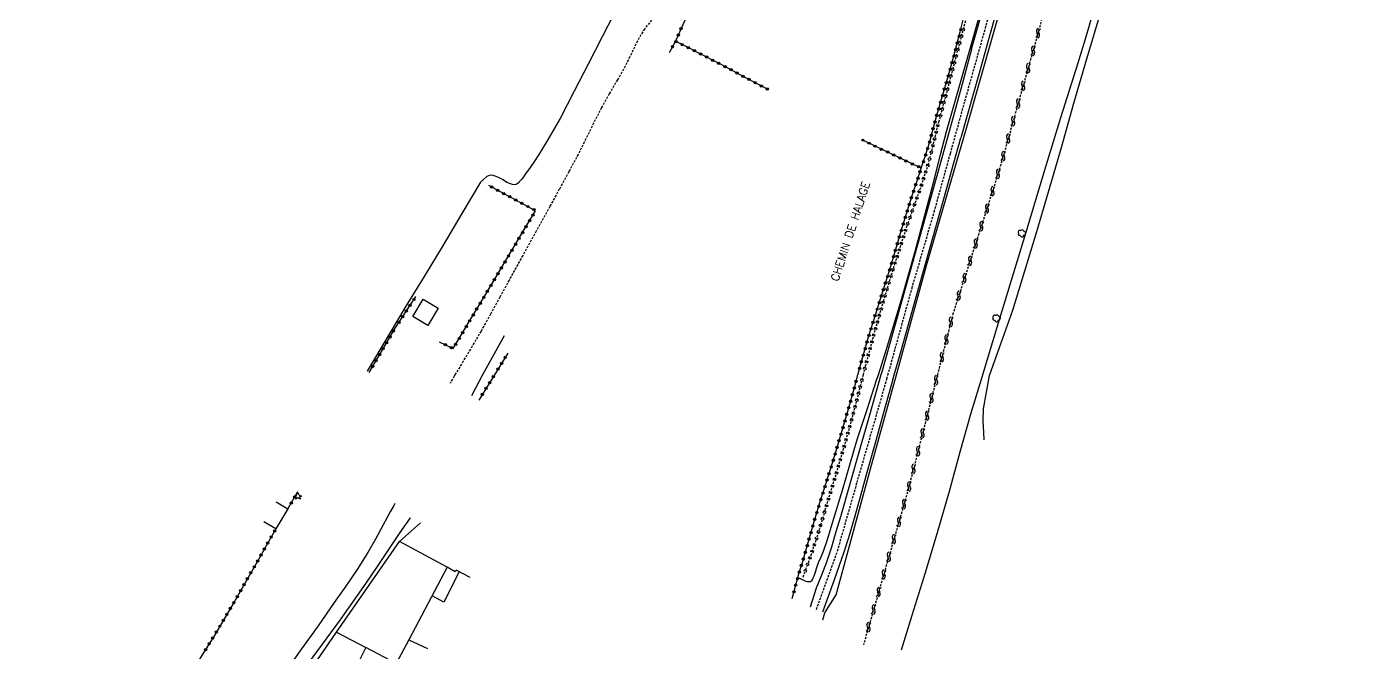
# Model space of a CAD drawing. Header units: millimetres. Extents: x 105000 to 106000, y 137000 to 138000.
# Drawn here: x 105641.9 to 105932, y 137614.3 to 137751.2 of the extents above; entities that cross this region are included whole.
import ezdxf

# ---------------------------------------------------------------- set-up
doc = ezdxf.new("R2010")
doc.units = ezdxf.units.MM
doc.linetypes.add('DASHED', pattern=[0.75, 0.5, -0.25])
doc.layers.get('0').update_dxf_attribs({"linetype": 'CONTINUOUS'})
for name, color, linetype in [('W0001', 6, 'DASHED'), ('W0008', 7, 'CONTINUOUS'), ('W0070', 7, 'DASHED'), ('W0071', 7, 'CONTINUOUS'), ('W0101', 7, 'CONTINUOUS'), ('W0104', 1, 'CONTINUOUS'), ('W0120', 7, 'CONTINUOUS'), ('W0211', 2, 'CONTINUOUS'), ('W0220', 5, 'DASHED'), ('W0300', 7, 'CONTINUOUS'), ('W0303', 7, 'CONTINUOUS'), ('W0323', 7, 'CONTINUOUS'), ('W0330', 7, 'CONTINUOUS'), ('W0500', 5, 'DASHED'), ('W0510', 5, 'CONTINUOUS'), ('W0511', 5, 'CONTINUOUS'), ('W0989', 7, 'CONTINUOUS')]:
    doc.layers.add(name, color=color, linetype=linetype)
doc.styles.get("Standard").update_dxf_attribs({"font": 'romans.shx', "width": 0.85})

# ---------------------------------------------------------------- blocks, each defined once
blk = doc.blocks.new('T300')
for p, q in [((-0.8, 0.51), (-0.86, 0.34)), ((-0.86, 0.34), (-0.86, 0.17)), ((-0.86, 0.17), (-0.74, 0.06)), ((-0.69, 0.63), (-0.8, 0.51)), ((-0.8, -0.06), (-0.74, 0.06)), ((-0.74, 0.06), (-0.69, 0.11)), ((-0.57, 0.69), (-0.69, 0.63)), ((-0.46, 0.69), (-0.57, 0.69)), ((-0.29, 0.63), (-0.46, 0.69)), ((-0.29, 0.63), (-0.17, 0.74)), ((-0.23, 0.57), (-0.29, 0.63)), ((-0.17, 0.74), (-0.06, 0.8)), ((-0.06, 0.8), (0.06, 0.8)), ((0.06, 0.8), (0.23, 0.74)), ((0.23, 0.74), (0.34, 0.63)), ((0.34, 0.63), (0.4, 0.51)), ((0.46, 0.46), (0.34, 0.46)), ((0.4, 0.51), (0.4, 0.46)), ((0.57, 0.4), (0.46, 0.46)), ((0.57, 0.4), (0.69, 0.29)), ((0.69, 0.29), (0.74, 0.17)), ((0.74, 0.06), (0.69, -0.17)), ((0.74, 0.17), (0.74, 0.06)), ((-0.8, -0.17), (-0.8, -0.06)), ((-0.8, -0.23), (-0.8, -0.17)), ((-0.74, -0.34), (-0.8, -0.23)), ((-0.69, -0.4), (-0.74, -0.34)), ((-0.51, -0.46), (-0.69, -0.4)), ((-0.4, -0.46), (-0.51, -0.46)), ((-0.4, -0.46), (-0.34, -0.46)), ((-0.34, -0.46), (-0.34, -0.4)), ((-0.34, -0.51), (-0.34, -0.46)), ((-0.29, -0.63), (-0.34, -0.51)), ((-0.17, -0.74), (-0.29, -0.63)), ((-0.06, -0.8), (-0.17, -0.74)), ((0.06, -0.8), (-0.06, -0.8)), ((0.17, -0.74), (0.06, -0.8)), ((0.23, -0.69), (0.17, -0.74)), ((0.29, -0.46), (0.23, -0.46)), ((0.29, -0.63), (0.23, -0.69)), ((0.46, -0.4), (0.29, -0.46)), ((0.34, -0.51), (0.29, -0.63)), ((0.34, -0.51), (0.34, -0.46)), ((0.57, -0.34), (0.46, -0.4)), ((0.63, -0.29), (0.57, -0.34)), ((0.69, -0.17), (0.63, -0.29))]:
    blk.add_line(p, q)
blk = doc.blocks.new('T303')
for p, q in [((-0.77, 0), (-0.28, 0.21)), ((-0.28, -0.21), (-0.77, 0)), ((-0.28, 0.21), (0, 0.83)), ((0, 0.83), (0.28, 0.21)), ((0.28, 0.21), (0.83, 0)), ((0.83, 0), (0.28, -0.21)), ((-0.49, -0.63), (-0.28, -0.21)), ((0, -0.35), (-0.49, -0.63)), ((0.56, -0.63), (0, -0.35)), ((0.28, -0.21), (0.56, -0.63))]:
    blk.add_line(p, q)
blk = doc.blocks.new('t323o')
at = {"color": 0, "linetype": 'Continuous'}
for radius in [0.25, 0.15]:
    blk.add_circle((0, 0), radius, dxfattribs=at)
blk = doc.blocks.new('t500o')
at = {"color": 0, "linetype": 'Continuous'}
for centre, start, end in [((-0.5, 0.625), 216.8699, 323.1301), ((0.5, -0.125), 36.8699, 143.1301), ((0.5, -0.625), 36.8699, 143.1301), ((-0.5, 0.125), 216.8699, 323.1301)]:
    blk.add_arc(centre, 0.625, start, end, dxfattribs=at)
blk = doc.blocks.new('t220o')
at = {"color": 0, "linetype": 'Continuous'}
for p, q in [((-0.25, 0.25), (0.25, 0.25)), ((-0.25, -0.25), (0.25, -0.25))]:
    blk.add_line(p, q, dxfattribs=at)

msp = doc.modelspace()

# ---------------------------------------------------------------- linework, layer by layer
at = {"layer": 'W0001'}
for points in [[(105830.26, 137675), (105835.51, 137694), (105840.38, 137710.72), (105843.91, 137723.45), (105846.88, 137734.21), (105861.04, 137784.55), (105875.31, 137835.62), (105889.77, 137887.2)], [(105814.61, 137623.72), (105819.22, 137636.48), (105823.49, 137651.45), (105830.03, 137674.16), (105830.26, 137675)]]:
    msp.add_lwpolyline(points, dxfattribs=at)
at = {"layer": 'W0008'}
for points in [[(105891.34, 137886.78), (105888.16, 137875.75), (105884.98, 137864.71), (105881.82, 137853.66), (105877.91, 137839.85), (105874.04, 137826.03), (105870.17, 137812.21), (105866.16, 137797.9), (105862.16, 137783.6), (105858.15, 137769.3), (105854.16, 137755.16), (105850.17, 137741.03), (105846.17, 137726.9)], [(105848.54, 137746.27), (105851.67, 137757.38), (105854.8, 137768.48), (105857.94, 137779.59), (105861.6, 137792.42), (105865.27, 137805.25), (105868.92, 137818.09), (105872.74, 137831.85), (105876.54, 137845.61), (105880.38, 137859.37), (105883.06, 137868.76), (105885.76, 137878.15), (105888.46, 137887.55)], [(105848.54, 137746.27), (105846.66, 137739.39), (105844.77, 137732.5), (105842.88, 137725.62), (105840.07, 137715.46), (105837.24, 137705.31), (105834.4, 137695.16), (105831.69, 137685.52), (105828.96, 137675.88), (105828.71, 137675)], [(105831.64, 137675), (105832.85, 137679.29), (105834.62, 137685.56), (105836.38, 137691.82), (105838.64, 137699.84), (105840.88, 137707.85), (105843.12, 137715.88), (105844.14, 137719.55), (105845.16, 137723.22), (105846.17, 137726.9)], [(105828.71, 137675), (105826.22, 137666.24), (105824.1, 137658.82), (105821.99, 137651.4), (105819.86, 137643.97), (105818.87, 137640.65), (105817.88, 137637.32), (105816.79, 137634.03), (105815.71, 137631.17), (105814.57, 137628.33), (105813.21, 137624.17), (105813.21, 137624.17), (105813.21, 137624.17)], [(105815.98, 137623.16), (105815.98, 137623.16), (105818.49, 137630.06), (105818.49, 137630.06), (105818.49, 137630.06), (105819.62, 137633.15), (105820.67, 137636.28), (105821.67, 137639.42), (105823.09, 137644.17), (105824.41, 137648.94), (105825.72, 137653.71), (105827.52, 137660.15), (105829.3, 137666.59), (105831.08, 137673.03), (105831.64, 137675)]]:
    msp.add_lwpolyline(points, dxfattribs=at)
at = {"layer": 'W0070'}
for points in [[(105778.58, 137752.64), (105777.01, 137750.68), (105775.48, 137748.07), (105774.16, 137745.31), (105772.8, 137742.58), (105771.09, 137739.54), (105769.33, 137736.52), (105767.63, 137733.48), (105765.89, 137730.08), (105764.21, 137726.64), (105762.5, 137723.23), (105760.47, 137719.41), (105758.4, 137715.62), (105756.32, 137711.83), (105753.36, 137706.46), (105750.39, 137701.1), (105747.42, 137695.73), (105745.38, 137692.01), (105743.35, 137688.29), (105741.28, 137684.6), (105739.35, 137681.29), (105737.39, 137678.01), (105735.57, 137675)], [(105735.57, 137675), (105735.41, 137674.74), (105734.52, 137673.22)]]:
    msp.add_lwpolyline(points, dxfattribs=at)
at = {"layer": 'W0071'}
for points in [[(105722.44, 137646.86), (105722.19, 137646.41), (105721.43, 137645.05), (105719.83, 137642.07), (105718.24, 137639.08), (105716.57, 137636.14), (105714.22, 137632.44), (105711.73, 137628.82), (105709.21, 137625.21), (105705.66, 137620.14), (105702.06, 137615.11), (105698.46, 137610.07)], [(105723.59, 137640.57), (105725.85, 137643.75), (105725.85, 137643.75), (105725.85, 137643.75), (105725.85, 137643.75)], [(105641.92, 137529.51), (105642.45, 137530.39), (105644, 137532.97), (105646.09, 137536.44), (105646.15, 137536.53), (105648.3, 137539.82), (105651.92, 137544.54), (105655.8, 137549.08), (105659.65, 137553.64), (105663.24, 137558.12), (105666.8, 137562.63), (105670.33, 137567.16), (105674.68, 137572.84), (105678.97, 137578.56), (105683.25, 137584.29), (105688.43, 137591.31), (105693.57, 137598.35), (105698.71, 137605.39), (105704.6, 137613.37), (105710.48, 137621.34), (105716.19, 137629.43), (105718.68, 137633.13), (105721.13, 137636.85), (105723.59, 137640.57)]]:
    msp.add_lwpolyline(points, dxfattribs=at)
at = {"layer": 'W0101'}
for points in [[(105723.49, 137638.59), (105728.02, 137642.64)], [(105738.94, 137630.72), (105735.83, 137632.28), (105735.81, 137632.25), (105735.66, 137631.95), (105733.88, 137632.92), (105733.85, 137632.93), (105723.49, 137638.59)]]:
    msp.add_lwpolyline(points, dxfattribs=at)
at = {"layer": 'W0104'}
msp.add_lwpolyline([(105728.6, 137691.58), (105731.93, 137689.62), (105729.68, 137685.82), (105726.36, 137687.78)], close=True, dxfattribs=at)
for points in [[(105696.46, 137647.27), (105699.05, 137645.71), (105696.41, 137641.33), (105693.81, 137642.9)], [(105709.7, 137618.76), (105723.49, 137638.59)], [(105733.88, 137632.92), (105725.49, 137617.04), (105722.75, 137611.86), (105716.13, 137615.36)], [(105736.53, 137631.93), (105733.15, 137625.33), (105730.57, 137626.66)], [(105686.51, 137585.73), (105701.1, 137606.21), (105709.7, 137618.76), (105716.1, 137615.38), (105716.13, 137615.36), (105710.62, 137604.41), (105698.25, 137579.87)], [(105725.49, 137617.04), (105729.55, 137615.16)]]:
    msp.add_lwpolyline(points, dxfattribs=at)
at = {"layer": 'W0120'}
msp.add_lwpolyline([(105812.21, 137629.91), (105810.49, 137630.7)], dxfattribs=at)
at = {"layer": 'W0211'}
for points in [[(105828.15, 137675), (105829.95, 137680.67), (105833.18, 137691.48), (105836.25, 137702.33), (105839.2, 137713.22), (105840.49, 137718.22), (105841.76, 137723.23), (105843.06, 137728.23), (105844.91, 137734.89), (105846.83, 137741.53), (105848.74, 137748.18), (105850.32, 137753.84), (105851.89, 137759.5), (105853.46, 137765.16)], [(105877.37, 137756.59), (105873.63, 137744.1), (105870.84, 137734.39), (105868.09, 137724.67), (105865.29, 137714.97), (105862.7, 137706.33), (105860.09, 137697.7), (105857.46, 137689.07), (105854.94, 137681.97), (105852.46, 137675)], [(105746.34, 137683.58), (105741.59, 137675)], [(105741.59, 137675), (105739.19, 137670.45)], [(105812.21, 137629.91), (105812.59, 137629.85), (105812.98, 137629.8), (105813.31, 137629.83), (105813.66, 137630.13), (105813.91, 137630.6), (105814.13, 137631.09), (105814.32, 137631.61), (105814.46, 137632.15), (105814.62, 137632.69), (105815.1, 137633.95), (105815.63, 137635.19), (105816.15, 137636.44), (105817.05, 137639.04), (105817.86, 137641.67), (105818.66, 137644.31), (105820.32, 137649.82), (105821.92, 137655.35), (105823.53, 137660.88), (105825.69, 137667.47), (105827.85, 137674.06), (105828.15, 137675)], [(105852.46, 137675), (105852.41, 137674.86), (105851.04, 137667.6), (105851.02, 137665), (105851.15, 137662.38), (105851.22, 137660.78)]]:
    msp.add_lwpolyline(points, dxfattribs=at)
at = {"layer": 'W0220'}
for points in [[(105850.06, 137763.34), (105842.79, 137735.81), (105841.31, 137730.22)], [(105824.87, 137675), (105825.37, 137676.98), (105826.92, 137682.89), (105829.28, 137691.14), (105831.78, 137699.34), (105834.4, 137707.5), (105835.97, 137711.98), (105837.58, 137716.44), (105839.03, 137720.95), (105839.84, 137724.03), (105840.57, 137727.12), (105841.31, 137730.22)], [(105811.68, 137630.79), (105812.27, 137632.38), (105812.86, 137633.97), (105813.43, 137635.56), (105814.52, 137638.84), (105815.55, 137642.15), (105816.56, 137645.46), (105818.55, 137651.99), (105820.48, 137658.55), (105822.33, 137665.12), (105823.88, 137671.04), (105824.87, 137675)]]:
    msp.add_lwpolyline(points, dxfattribs=at)
at = {"layer": 'W0323'}
for points in [[(105803.52, 137793.78), (105803.33, 137793.06), (105803.15, 137792.33), (105802.95, 137791.61), (105801.76, 137788.27), (105800.32, 137785.02), (105798.85, 137781.77), (105796.73, 137776.88), (105794.57, 137772), (105792.4, 137767.13), (105789.54, 137760.75), (105786.66, 137754.38), (105783.79, 137748)], [(105837.53, 137720.26), (105837.82, 137721.11), (105838.11, 137721.96), (105838.4, 137722.81), (105839.3, 137725.8), (105840.12, 137728.82), (105840.94, 137731.83), (105842.17, 137736.06), (105843.41, 137740.28), (105844.61, 137744.52), (105846.07, 137750.04), (105847.46, 137755.58), (105848.85, 137761.12), (105849.98, 137765.5), (105851.1, 137769.89), (105852.23, 137774.27)], [(105804.18, 137737.37), (105804.04, 137737.44), (105798.91, 137740.18), (105793.76, 137742.91), (105788.6, 137745.58), (105787, 137746.39), (105785.39, 137747.2), (105783.79, 137748), (105782.45, 137745.48)], [(105823.67, 137675), (105824.47, 137677.93), (105826.02, 137683.35), (105827.51, 137688.19), (105829.04, 137693.02), (105830.57, 137697.84), (105831.96, 137702.55), (105833.36, 137707.26), (105834.8, 137711.95), (105835.7, 137714.73), (105836.62, 137717.49), (105837.53, 137720.26), (105833.32, 137722.25), (105829.11, 137724.24), (105824.93, 137726.28), (105824.65, 137726.42)], [(105732.1, 137682.25), (105735.18, 137680.77), (105738.63, 137686.53), (105742.08, 137692.3), (105745.53, 137698.06), (105748.1, 137702.35), (105750.66, 137706.65), (105753.22, 137710.94), (105742.99, 137716.43)], [(105722.5, 137685.23), (105727.01, 137692.13)], [(105716.83, 137675.56), (105722.5, 137685.23)], [(105747.11, 137679.74), (105744.21, 137675)], [(105744.21, 137675), (105740.78, 137669.51)], [(105809.28, 137626.12), (105809.28, 137626.12), (105809.28, 137626.12), (105810.84, 137631.8), (105810.84, 137631.8), (105811.48, 137633.76), (105812.38, 137636.82), (105813.24, 137639.9), (105814.12, 137642.97), (105815.45, 137647.31), (105816.83, 137651.63), (105818.18, 137655.97), (105819.29, 137659.67), (105820.38, 137663.37), (105821.46, 137667.08), (105822.98, 137672.5), (105823.67, 137675)], [(105699.05, 137645.71), (105701.26, 137649.5)], [(105696.41, 137641.33), (105691.94, 137633.46), (105687.47, 137625.6), (105682.86, 137617.81), (105680.71, 137614.36), (105678.53, 137610.92), (105676.35, 137607.49), (105679.15, 137605.95)]]:
    msp.add_lwpolyline(points, dxfattribs=at)
at = {"layer": 'W0330'}
for points in [[(105810.65, 137835.66), (105807.99, 137830.12), (105805.33, 137824.58), (105802.67, 137819.03), (105798.94, 137811.08), (105795.22, 137803.13), (105791.41, 137795.21), (105787.6, 137787.68), (105783.7, 137780.19), (105779.82, 137772.68), (105775.81, 137764.77), (105771.82, 137756.85), (105769.04, 137751.39), (105767.8, 137748.95), (105764.74, 137743.01), (105761.66, 137737.08), (105758.58, 137731.14)], [(105758.58, 137731.14), (105757.07, 137728.48), (105755.55, 137725.82), (105753.95, 137723.21), (105753.01, 137721.78), (105752.04, 137720.37), (105751.02, 137718.98), (105750.56, 137718.36), (105750.1, 137717.73), (105749.57, 137717.17), (105749.38, 137716.99), (105749.18, 137716.81), (105748.96, 137716.69), (105748.57, 137716.63), (105748.15, 137716.69), (105747.74, 137716.79), (105746.9, 137717.14), (105746.1, 137717.66), (105745.28, 137718.11), (105744.62, 137718.41), (105743.95, 137718.67), (105743.31, 137718.74), (105742.57, 137718.42), (105741.87, 137717.82), (105741.18, 137717.21), (105737.08, 137710.3), (105732.98, 137703.39), (105728.83, 137696.52), (105724.65, 137689.71), (105716.36, 137675.85), (105716.36, 137675.85)]]:
    msp.add_lwpolyline(points, dxfattribs=at)
at = {"layer": 'W0500'}
for points in [[(105932.03, 138000), (105930.62, 137995.18), (105925.4, 137976.36), (105920.35, 137957.5), (105915.27, 137938.64), (105910.23, 137920.25), (105905.17, 137901.86), (105900.05, 137883.49), (105892.82, 137858.37), (105885.46, 137833.28), (105878.27, 137808.14), (105870.59, 137779.09), (105863.12, 137749.97), (105854.96, 137721.06), (105851.54, 137710.2), (105848.02, 137699.38), (105844.5, 137688.55)], [(105844.5, 137688.55), (105841.06, 137675)], [(105841.06, 137675), (105834.73, 137650.09), (105824.9, 137615.99)]]:
    msp.add_lwpolyline(points, dxfattribs=at)
at = {"layer": 'W0510'}
for points in [[(105850.98, 137675), (105851.31, 137676.07), (105854.15, 137685.43), (105856.99, 137694.78), (105860.66, 137706.97), (105864.33, 137719.17), (105868.05, 137731.35), (105869.94, 137737.33), (105871.83, 137743.3), (105873.67, 137749.29), (105876.43, 137758.92)], [(105848.46, 137666.72), (105850.98, 137675)], [(105833.22, 137614.89), (105835.56, 137622.46), (105838.43, 137631.75), (105841.23, 137641.06), (105843.68, 137649.6), (105846.07, 137658.16), (105848.46, 137666.72)]]:
    msp.add_lwpolyline(points, dxfattribs=at)
at = {"layer": 'W0511'}
for points in [[(105847.42, 137729), (105859.36, 137771.1), (105870.97, 137812.44), (105882.05, 137851.66), (105892.1, 137886.21), (105897.1, 137884.7), (105897.73, 137886.19), (105897.39, 137886.3), (105898.73, 137890.88), (105899.13, 137890.68)], [(105832.11, 137675), (105838.71, 137698.92), (105847.42, 137729)], [(105816.01, 137621.44), (105816.44, 137622.99), (105818.91, 137626.91), (105826.44, 137654.47), (105832.11, 137675)]]:
    msp.add_lwpolyline(points, dxfattribs=at)

# ---------------------------------------------------------------- block references
at = {"layer": 'W0220'}
for p, rotation in [((105846.68, 137750.52), 255.2155715294408), ((105845.91, 137747.62), 255.2155715294408), ((105846.29, 137749.07), 255.2155715294408), ((105845.14, 137744.72), 255.2155715294408), ((105845.53, 137746.17), 255.2155715294408), ((105844.38, 137741.82), 255.2155715294408), ((105844.76, 137743.27), 255.2155715294408), ((105843.61, 137738.92), 255.2155715294408), ((105844, 137740.37), 255.2155715294408), ((105842.85, 137736.02), 255.2155715294408), ((105843.23, 137737.47), 255.2155715294408), ((105842.08, 137733.12), 255.1777466912058), ((105842.46, 137734.57), 255.1777466912058), ((105841.16, 137729.59), 76.5966645097071), ((105841.7, 137731.67), 255.1777466912058), ((105840.47, 137726.67), 76.61417210794964), ((105840.81, 137728.13), 76.5966645097071), ((105839.77, 137723.75), 75.22525828533688), ((105840.12, 137725.21), 76.61417210794964), ((105839, 137720.85), 72.21154752467635), ((105839.38, 137722.3), 75.22525828533688), ((105838.08, 137718), 72.21154752467635), ((105838.54, 137719.43), 72.21154752467635), ((105837.12, 137715.16), 70.17066433894482), ((105837.62, 137716.57), 72.21154752467635), ((105836.1, 137712.33), 70.17066433894482), ((105836.61, 137713.75), 70.17066433894482), ((105835.1, 137709.5), 70.66719148932692), ((105835.6, 137710.92), 70.66719148932692), ((105834.13, 137706.67), 72.18838099908365), ((105834.61, 137708.09), 70.66719148932692), ((105833.21, 137703.81), 72.18838099908365), ((105833.67, 137705.24), 72.18838099908365), ((105832.3, 137700.95), 72.18838099908365), ((105832.76, 137702.38), 72.18838099908365), ((105831.4, 137698.09), 73.08443762619797), ((105831.84, 137699.53), 72.18838099908365), ((105830.53, 137695.22), 73.08443762619797), ((105830.96, 137696.66), 73.08443762619797), ((105829.65, 137692.35), 73.08443762619797), ((105830.09, 137693.79), 73.08443762619797), ((105828.81, 137689.47), 74.01697171006045), ((105829.22, 137690.91), 74.01697171006045), ((105827.98, 137686.59), 74.01697171006045), ((105828.39, 137688.03), 74.01697171006045), ((105827.15, 137683.7), 74.01697171006045), ((105827.57, 137685.15), 74.01697171006045), ((105826.37, 137680.81), 75.25739044087179), ((105826.76, 137682.26), 75.25739044087179), ((105825.61, 137677.91), 75.25739044087179), ((105825.99, 137679.36), 75.25739044087179), ((105825.23, 137676.45), 75.90918913950027), ((105824.22, 137672.43), 75.92632388463682), ((105824.59, 137673.88), 75.92632388463682), ((105823.48, 137669.52), 75.3369776530803), ((105823.86, 137670.97), 75.3369776530803), ((105822.72, 137666.62), 75.3369776530803), ((105823.1, 137668.07), 75.3369776530803), ((105821.93, 137663.72), 74.26663047184792), ((105822.34, 137665.17), 75.3369776530803), ((105821.12, 137660.84), 74.26663047184792), ((105821.53, 137662.28), 74.26663047184792), ((105820.3, 137657.95), 73.62134780958539), ((105820.71, 137659.39), 74.26663047184792), ((105819.45, 137655.07), 73.62134780958539), ((105819.88, 137656.51), 73.62134780958539), ((105818.61, 137652.19), 73.62134780958539), ((105819.03, 137653.63), 73.62134780958539), ((105817.74, 137649.32), 73.07737214096196), ((105818.17, 137650.76), 73.07737214096196), ((105816.86, 137646.45), 73.07737214096196), ((105817.3, 137647.89), 73.07737214096196), ((105815.99, 137643.58), 72.99466097988436), ((105816.43, 137645.02), 72.99466097988436), ((105815.1, 137640.72), 72.72201418526879), ((105815.55, 137642.15), 72.99466097988436), ((105813.72, 137636.44), 71.58076443566871), ((105814.19, 137637.86), 71.58076443566871), ((105814.66, 137639.28), 72.72201418526879), ((105812.72, 137633.61), 69.71330039431005), ((105813.23, 137635.02), 70.25969524744504), ((105812.2, 137632.2), 69.71330039465155)]:
    msp.add_blockref('t220o', p, dxfattribs=dict(at, rotation=rotation))
at = {"layer": 'W0300', "rotation": 359.9999899820874}
for p in [(105859.58, 137705.94), (105854.02, 137687.38)]:
    msp.add_blockref('T300', p, dxfattribs=at)
at = {"layer": 'W0303', "rotation": 359.9999899820874}
msp.add_blockref('T303', (105701.23, 137648.48), dxfattribs=at)
at = {"layer": 'W0323'}
for p, rotation in [((105785.02, 137750.74), 245.7371307224977), ((105846.19, 137750.54), 75.89074971702941), ((105783.15, 137746.8), 241.9098146153997), ((105783.92, 137747.94), 153.3491767618534), ((105784.41, 137749.37), 245.7371307224977), ((105785.26, 137747.26), 153.3491767618534), ((105845.43, 137747.64), 75.21403936702539), ((105845.82, 137749.09), 75.21403936702539), ((105786.6, 137746.59), 153.3491767626849), ((105787.94, 137745.92), 153.17769836103), ((105789.28, 137745.23), 152.6073126350762), ((105790.61, 137744.54), 152.6073126350762), ((105791.94, 137743.85), 152.6073126350762), ((105844.67, 137744.74), 75.21403936702539), ((105845.05, 137746.19), 75.21403936702539), ((105793.27, 137743.16), 152.6073126350762), ((105794.6, 137742.46), 152.0571923851804), ((105795.92, 137741.76), 152.0571923851804), ((105797.25, 137741.06), 152.0571923851804), ((105843.85, 137741.85), 74.17433871864941), ((105844.26, 137743.29), 74.17433871864941), ((105798.57, 137740.35), 152.0571923851804), ((105799.9, 137739.65), 151.9645684752305), ((105801.22, 137738.94), 151.9645684752305), ((105802.55, 137738.24), 151.9645684752305), ((105843.02, 137738.97), 73.64716795893153), ((105843.45, 137740.4), 74.17433871864941), ((105803.87, 137737.53), 151.9645684752305), ((105842.18, 137736.09), 73.64716795893153), ((105842.6, 137737.53), 73.64716795893153), ((105841.34, 137733.21), 73.79547832664278), ((105841.76, 137734.65), 73.79547832664278), ((105840.53, 137730.32), 74.68697104490178), ((105840.92, 137731.77), 74.68697104490178), ((105824.76, 137726.37), 152.5549434200829), ((105839.74, 137727.42), 74.76739563599152), ((105840.13, 137728.87), 74.68697104490178), ((105826.1, 137725.71), 154.0403571984465), ((105827.45, 137725.05), 154.0403571984465), ((105828.8, 137724.39), 154.0403571984465), ((105830.16, 137723.75), 154.6783999541811), ((105838.92, 137724.54), 73.26560175042637), ((105839.34, 137725.98), 74.76739563599152), ((105831.51, 137723.11), 154.6783999541811), ((105832.87, 137722.46), 154.6783999541811), ((105834.22, 137721.82), 154.6895208998554), ((105835.58, 137721.18), 154.6895208998554), ((105836.94, 137720.54), 154.6895208998554), ((105838.02, 137721.68), 71.1821445280618), ((105838.48, 137723.1), 73.26560175042637), ((105836.8, 137718.04), 71.67698114450789), ((105837.27, 137719.46), 71.67698114450789), ((105743.59, 137716.11), 151.7600592429673), ((105744.92, 137715.4), 151.7600592429673), ((105835.86, 137715.19), 71.69565025308611), ((105836.33, 137716.61), 71.69565025308611), ((105746.24, 137714.69), 151.7600592429673), ((105747.56, 137713.98), 151.7600592429673), ((105748.88, 137713.27), 151.7600592429673), ((105750.2, 137712.56), 151.7600592429673), ((105751.52, 137711.85), 151.7600592429673), ((105834.93, 137712.34), 72.05007006693472), ((105835.39, 137713.76), 72.05007006693472), ((105752.67, 137710.02), 59.16202119999978), ((105752.84, 137711.14), 151.7600592429673), ((105834.04, 137709.47), 72.86381840362385), ((105834.48, 137710.9), 72.86381840362385), ((105750.36, 137706.15), 59.17773364959437), ((105751.13, 137707.44), 59.16202119999978), ((105751.9, 137708.73), 59.16202119999978), ((105833.16, 137706.6), 73.49066854951178), ((105833.6, 137708.04), 72.86381840362385), ((105748.83, 137703.58), 59.17773364959437), ((105749.59, 137704.87), 59.17773364959437), ((105832.31, 137703.73), 73.49066854951178), ((105832.74, 137705.16), 73.49066854951178), ((105747.29, 137701), 59.1463065754058), ((105748.06, 137702.29), 59.1463065754058), ((105831.46, 137700.85), 73.48735355363814), ((105831.88, 137702.29), 73.48735355363814), ((105745.75, 137698.43), 59.1463065754058), ((105746.52, 137699.71), 59.1463065754058), ((105830.6, 137697.97), 73.48735355363814), ((105831.03, 137699.41), 73.48735355363814), ((105743.44, 137694.57), 59.11669652514968), ((105744.21, 137695.85), 59.11669652514968), ((105744.98, 137697.14), 59.11669652514968), ((105829.7, 137695.11), 72.42046904692187), ((105830.15, 137696.54), 72.42046904692187), ((105726.6, 137691.51), 56.85217198665478), ((105741.9, 137691.99), 59.09036092664892), ((105742.67, 137693.28), 59.11669652514968), ((105828.79, 137692.25), 72.42388672899831), ((105829.25, 137693.68), 72.42046904692187), ((105724.96, 137689), 56.85217198665478), ((105725.78, 137690.25), 56.85217198665478), ((105740.36, 137689.42), 59.09036092664892), ((105741.13, 137690.7), 59.09036092664892), ((105827.89, 137689.39), 72.42388672899831), ((105828.34, 137690.82), 72.42388672899831), ((105723.32, 137686.49), 56.85217198665478), ((105724.14, 137687.74), 56.85217198665478), ((105738.82, 137686.84), 59.09036092664892), ((105739.59, 137688.13), 59.09036092664892), ((105827, 137686.53), 72.96467584142034), ((105827.44, 137687.96), 72.96467584142034), ((105721.38, 137683.33), 59.60182864771316), ((105722.14, 137684.62), 59.60182864771316), ((105736.51, 137682.98), 59.09767879642762), ((105737.28, 137684.27), 59.09767879642762), ((105738.05, 137685.56), 59.09767879642762), ((105826.12, 137683.66), 72.96467584142034), ((105826.56, 137685.09), 72.96467584142034), ((105719.87, 137680.74), 59.60182864771316), ((105720.63, 137682.03), 59.60182864771316), ((105733.45, 137681.6), 334.341475671634), ((105734.8, 137680.95), 334.341475671634), ((105735.74, 137681.69), 59.09767879642762), ((105825.29, 137680.78), 74.01687917824859), ((105825.7, 137682.22), 74.01687917824859), ((105718.35, 137678.15), 59.60182864771316), ((105719.11, 137679.44), 59.60182864771316), ((105745.78, 137677.56), 238.5723918433576), ((105746.56, 137678.84), 238.5723918433576), ((105824.46, 137677.89), 74.62102550305214), ((105824.87, 137679.33), 74.01687917824859), ((105717.59, 137676.86), 59.60182864771316), ((105743.96, 137674.6), 238.0020686351999), ((105744.99, 137676.28), 238.5723918433576), ((105824.06, 137676.45), 74.62102550305214), ((105742.37, 137672.05), 238.0020686351999), ((105743.17, 137673.33), 238.0020686351999), ((105822.88, 137672.15), 74.32562961165675), ((105823.28, 137673.59), 74.63814923162283), ((105741.58, 137670.78), 238.0020686351999), ((105822.07, 137669.26), 74.32562961165675), ((105822.47, 137670.7), 74.32562961165675), ((105821.25, 137666.37), 73.80389844603873), ((105821.66, 137667.81), 74.32562961165675), ((105820.42, 137663.49), 73.80389844603873), ((105820.83, 137664.93), 73.80389844603873), ((105819.57, 137660.61), 73.59204197015082), ((105819.99, 137662.05), 73.59204197015082), ((105818.71, 137657.74), 73.31070369004014), ((105819.14, 137659.17), 73.31070369004014), ((105817.84, 137654.87), 72.68663255476109), ((105818.28, 137656.3), 73.31070369004014), ((105816.95, 137652), 72.68663255476109), ((105817.39, 137653.43), 72.68663255476109), ((105700.56, 137648.3), 59.64307450468274), ((105816.04, 137649.14), 72.34331588310808), ((105816.49, 137650.57), 72.34331588310808), ((105699.81, 137647.01), 59.64307450468274), ((105815.14, 137646.28), 72.87407623850045), ((105815.58, 137647.71), 72.34331588310808), ((105814.25, 137643.41), 72.87407623850045), ((105814.7, 137644.85), 72.87407623850045), ((105695.4, 137639.55), 240.3956743510173), ((105696.14, 137640.86), 240.3956743510173), ((105813.42, 137640.53), 74.07432556121888), ((105813.83, 137641.98), 74.07432556121888), ((105693.92, 137636.94), 240.3956743510173), ((105694.66, 137638.25), 240.3956743510173), ((105812.61, 137637.64), 74.46628254816635), ((105813.02, 137639.09), 74.46628254816635), ((105692.43, 137634.33), 240.3956743510173), ((105693.18, 137635.64), 240.3956743510173), ((105811.77, 137634.76), 73.45037072186736), ((105812.2, 137636.2), 73.45037072186736), ((105690.95, 137631.73), 240.3956743509372), ((105691.69, 137633.03), 240.3956743509372), ((105810.88, 137631.9), 72.11705032521525), ((105811.34, 137633.33), 72.11705032521525), ((105688.73, 137627.81), 240.3956743509372), ((105689.47, 137629.12), 240.3956743509372), ((105690.21, 137630.42), 240.3956743509372), ((105810.07, 137629.01), 74.61499262556417), ((105810.47, 137630.46), 74.61499262556417), ((105687.24, 137625.21), 239.3501392161232), ((105687.99, 137626.51), 240.3956743509372), ((105809.68, 137627.56), 74.61499262556417), ((105685.71, 137622.63), 239.3501392161232), ((105686.48, 137623.92), 239.3501392161232), ((105684.18, 137620.05), 239.3501392161232), ((105684.95, 137621.34), 239.3501392161232), ((105681.85, 137616.2), 238.0871568508217), ((105682.64, 137617.47), 238.0871568508217), ((105683.42, 137618.76), 239.3501392161232), ((105681.06, 137614.92), 238.0871568508217)]:
    msp.add_blockref('t323o', p, dxfattribs=dict(at, rotation=rotation))
at = {"layer": 'W0500'}
for p, rotation in [((105863.06, 137749.79), 254.2348472907857), ((105861.98, 137745.94), 254.2348472907857), ((105860.89, 137742.09), 254.2348472907857), ((105859.8, 137738.24), 254.2348472907857), ((105858.72, 137734.39), 254.2348472907857), ((105857.63, 137730.54), 254.2348472907857), ((105856.54, 137726.69), 254.2348472907857), ((105855.46, 137722.84), 254.2348472907857), ((105854.31, 137719.01), 252.526470457595), ((105853.11, 137715.19), 252.526470457595), ((105851.91, 137711.38), 252.526470457595), ((105850.68, 137707.57), 252.0122302214172), ((105849.45, 137703.76), 252.0122302214172), ((105848.21, 137699.96), 252.0122302214172), ((105846.98, 137696.16), 252.007443971573), ((105845.74, 137692.35), 252.007443971573), ((105844.02, 137686.63), 255.7400664192507), ((105843.03, 137682.75), 255.7400664192507), ((105842.05, 137678.88), 255.7400664192507), ((105840.77, 137673.85), 255.7415300887259), ((105839.78, 137669.97), 255.7415300887259), ((105838.8, 137666.09), 255.7415300887259), ((105837.81, 137662.22), 255.7415300887259), ((105836.83, 137658.34), 255.7415300887259), ((105835.84, 137654.46), 255.7415300887259), ((105834.86, 137650.59), 255.7415300887259), ((105833.76, 137646.74), 253.917150851133), ((105832.66, 137642.9), 253.917150851133), ((105831.55, 137639.05), 253.917150851133), ((105830.44, 137635.21), 253.917150851133), ((105829.33, 137631.36), 253.917150851133), ((105828.22, 137627.52), 253.917150851133), ((105827.12, 137623.68), 253.917150851133), ((105826.01, 137619.83), 253.917150851133)]:
    msp.add_blockref('t500o', p, dxfattribs=dict(at, rotation=rotation))

# ---------------------------------------------------------------- texts
at = {"layer": 'W0989'}
msp.add_text('CHEMIN DE HALAGE', height=1.75, rotation=72.1111, dxfattribs=at).set_placement((105819.37, 137695.33))

doc.saveas('drawing.dxf')
